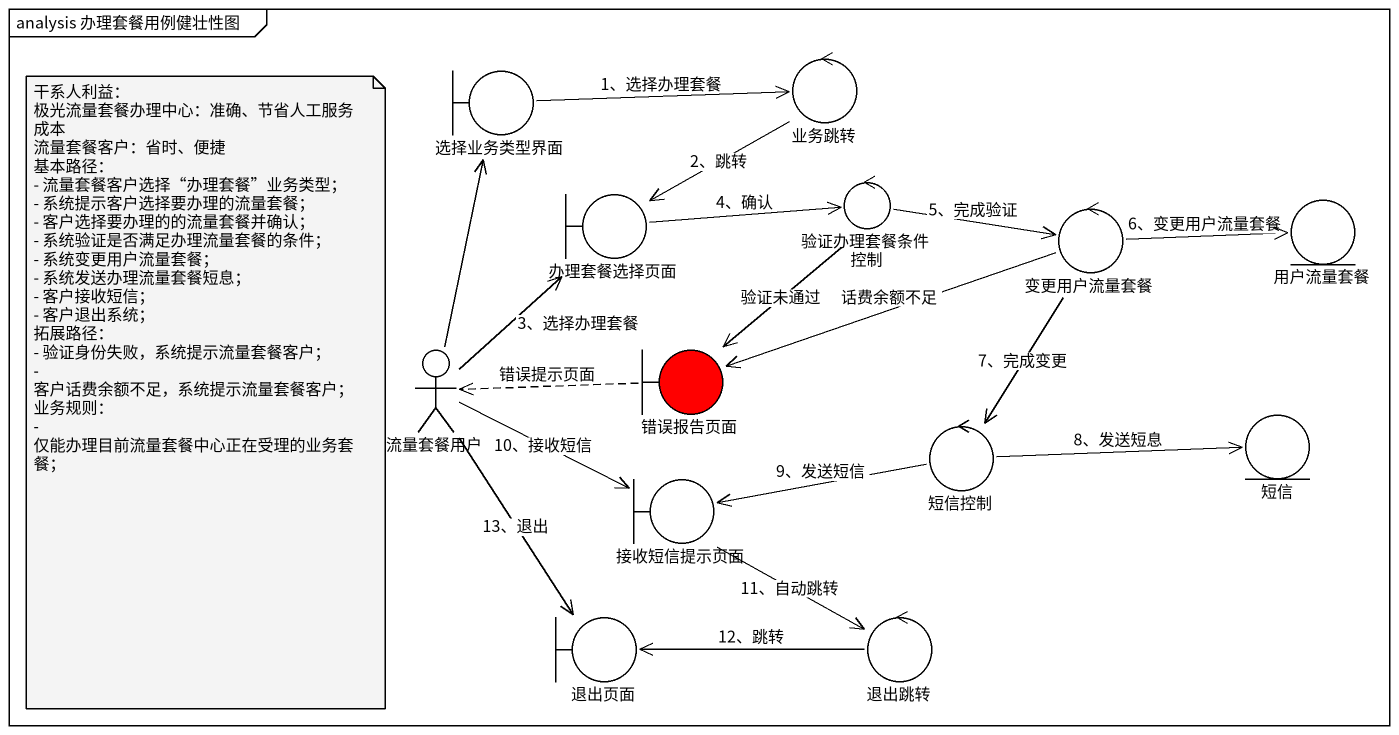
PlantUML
@startuml
mainframe analysis 办理套餐用例健壮性图
boundary 选择业务类型界面
control 业务跳转
boundary 办理套餐选择页面
control 验证办理套餐条件控制
control 变更用户流量套餐
entity 用户流量套餐
actor 流量套餐用户
boundary 错误报告页面 #FF0000
control 短信控制
entity 短信
boundary 接收短信提示页面
boundary 退出页面
control 退出跳转
选择业务类型界面 -right-> 业务跳转 : 1、选择办理套餐
业务跳转 --> 办理套餐选择页面 : 2、跳转
办理套餐选择页面 -right-> 验证办理套餐条件控制 : 4、确认
验证办理套餐条件控制 -right-> 变更用户流量套餐 : 5、完成验证
验证办理套餐条件控制 --> 错误报告页面 : 验证未通过
变更用户流量套餐 -right-> 用户流量套餐 : 6、变更用户流量套餐
变更用户流量套餐 -left-> 错误报告页面 : 话费余额不足
变更用户流量套餐 --> 短信控制 : 7、完成变更
流量套餐用户 -up-> 选择业务类型界面
流量套餐用户 -up-> 办理套餐选择页面 : 3、选择办理套餐
流量套餐用户 -right-> 接收短信提示页面 : 10、接收短信
流量套餐用户 --> 退出页面 : 13、退出
错误报告页面 .left.> 流量套餐用户 : 错误提示页面
短信控制 -right-> 短信 : 8、发送短息
短信控制 -left-> 接收短信提示页面 : 9、发送短信
接收短信提示页面 --> 退出跳转 : 11、自动跳转
退出跳转 -left-> 退出页面 : 12、跳转
note as N1
  干系人利益：
  极光流量套餐办理中心：准确、节省人工服务成本
  流量套餐客户：省时、便捷
  基本路径：
  - 流量套餐客户选择“办理套餐”业务类型；
  - 系统提示客户选择要办理的流量套餐；
  - 客户选择要办理的的流量套餐并确认；
  - 系统验证是否满足办理流量套餐的条件；
  - 系统变更用户流量套餐；
  - 系统发送办理流量套餐短息；
  - 客户接收短信；
  - 客户退出系统；
  拓展路径：
  - 验证身份失败，系统提示流量套餐客户；
  - 客户话费余额不足，系统提示流量套餐客户；
  业务规则：
  - 仅能办理目前流量套餐中心正在受理的业务套餐；
end note
@enduml
